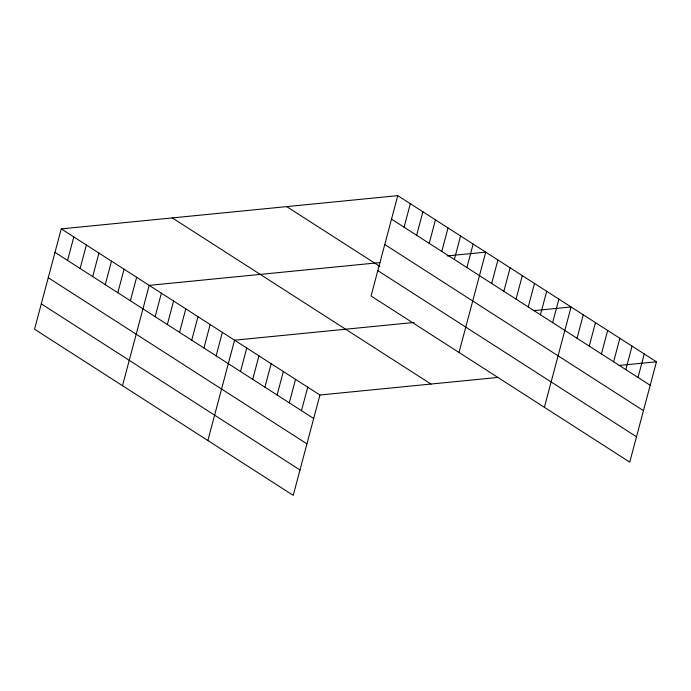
<?xml version="1.0" encoding="UTF-8"?>
<svg xmlns="http://www.w3.org/2000/svg" width="691" height="691" viewBox="0 0 691 691"><rect width="100%" height="100%" fill="white"/><g stroke="black" fill="none" stroke-linecap="round" stroke-linejoin="round"><path stroke-width="1.04" d="M397.766 195.648L371.067 295.99L629.751 462.124L656.45 361.79L397.766 195.648L61.249 228.876L34.55 329.21L293.234 495.352L319.933 395.01L498.41 377.39M67.563 260.438L73.816 236.944M80.13 268.505L86.375 245.011M92.689 276.573L98.943 253.087M105.257 284.64L111.501 261.155M117.824 292.716L124.069 269.222M130.383 300.784L136.637 277.29M122.506 385.699L149.196 285.366L380.007 262.571M155.147 316.685L161.392 293.191M167.343 324.52L173.588 301.026M179.539 332.345L185.784 308.86M191.727 340.179L197.98 316.694M203.923 348.014L210.176 324.528M216.119 355.848L222.372 332.354M207.87 440.521L234.569 340.188L414.064 322.464M240.511 371.508L246.756 348.022M252.707 379.342L258.952 355.856M264.903 387.176L271.148 363.682M277.1 395.01L283.345 371.516M289.287 402.836L295.541 379.35M301.483 410.67L307.737 387.185M404.08 227.209L410.333 203.715M416.647 235.277L422.892 211.791M429.215 243.344L435.46 219.859M441.774 251.42L448.027 227.926M454.341 259.488L460.586 235.994M466.909 267.555L473.154 244.07M459.023 352.47L485.721 252.137L447.276 255.929M491.664 283.457L497.917 259.971M503.86 291.291L510.113 267.806M516.056 299.125L522.301 275.631M528.252 306.951L534.497 283.465M540.448 314.785L546.693 291.3M552.636 322.619L558.889 299.134M544.387 407.301L571.086 306.959L533.711 310.656M577.028 338.288L583.282 314.794M589.224 346.113L595.478 322.628M601.42 353.947L607.674 330.462M613.617 361.782L619.862 338.288M625.813 369.616L632.058 346.122M638.009 377.441L644.254 353.956M619.076 365.479L656.45 361.79M391.521 219.142L650.196 385.276M384.766 244.502L643.451 410.635M286.713 206.618L379.895 266.458M377.822 270.63L636.497 436.764M172.301 217.915L430.985 384.049M61.249 228.876L319.933 395.01M54.995 252.362L313.679 418.504M48.249 277.722L306.934 443.864M41.296 303.85L299.98 469.992"/></g></svg>
